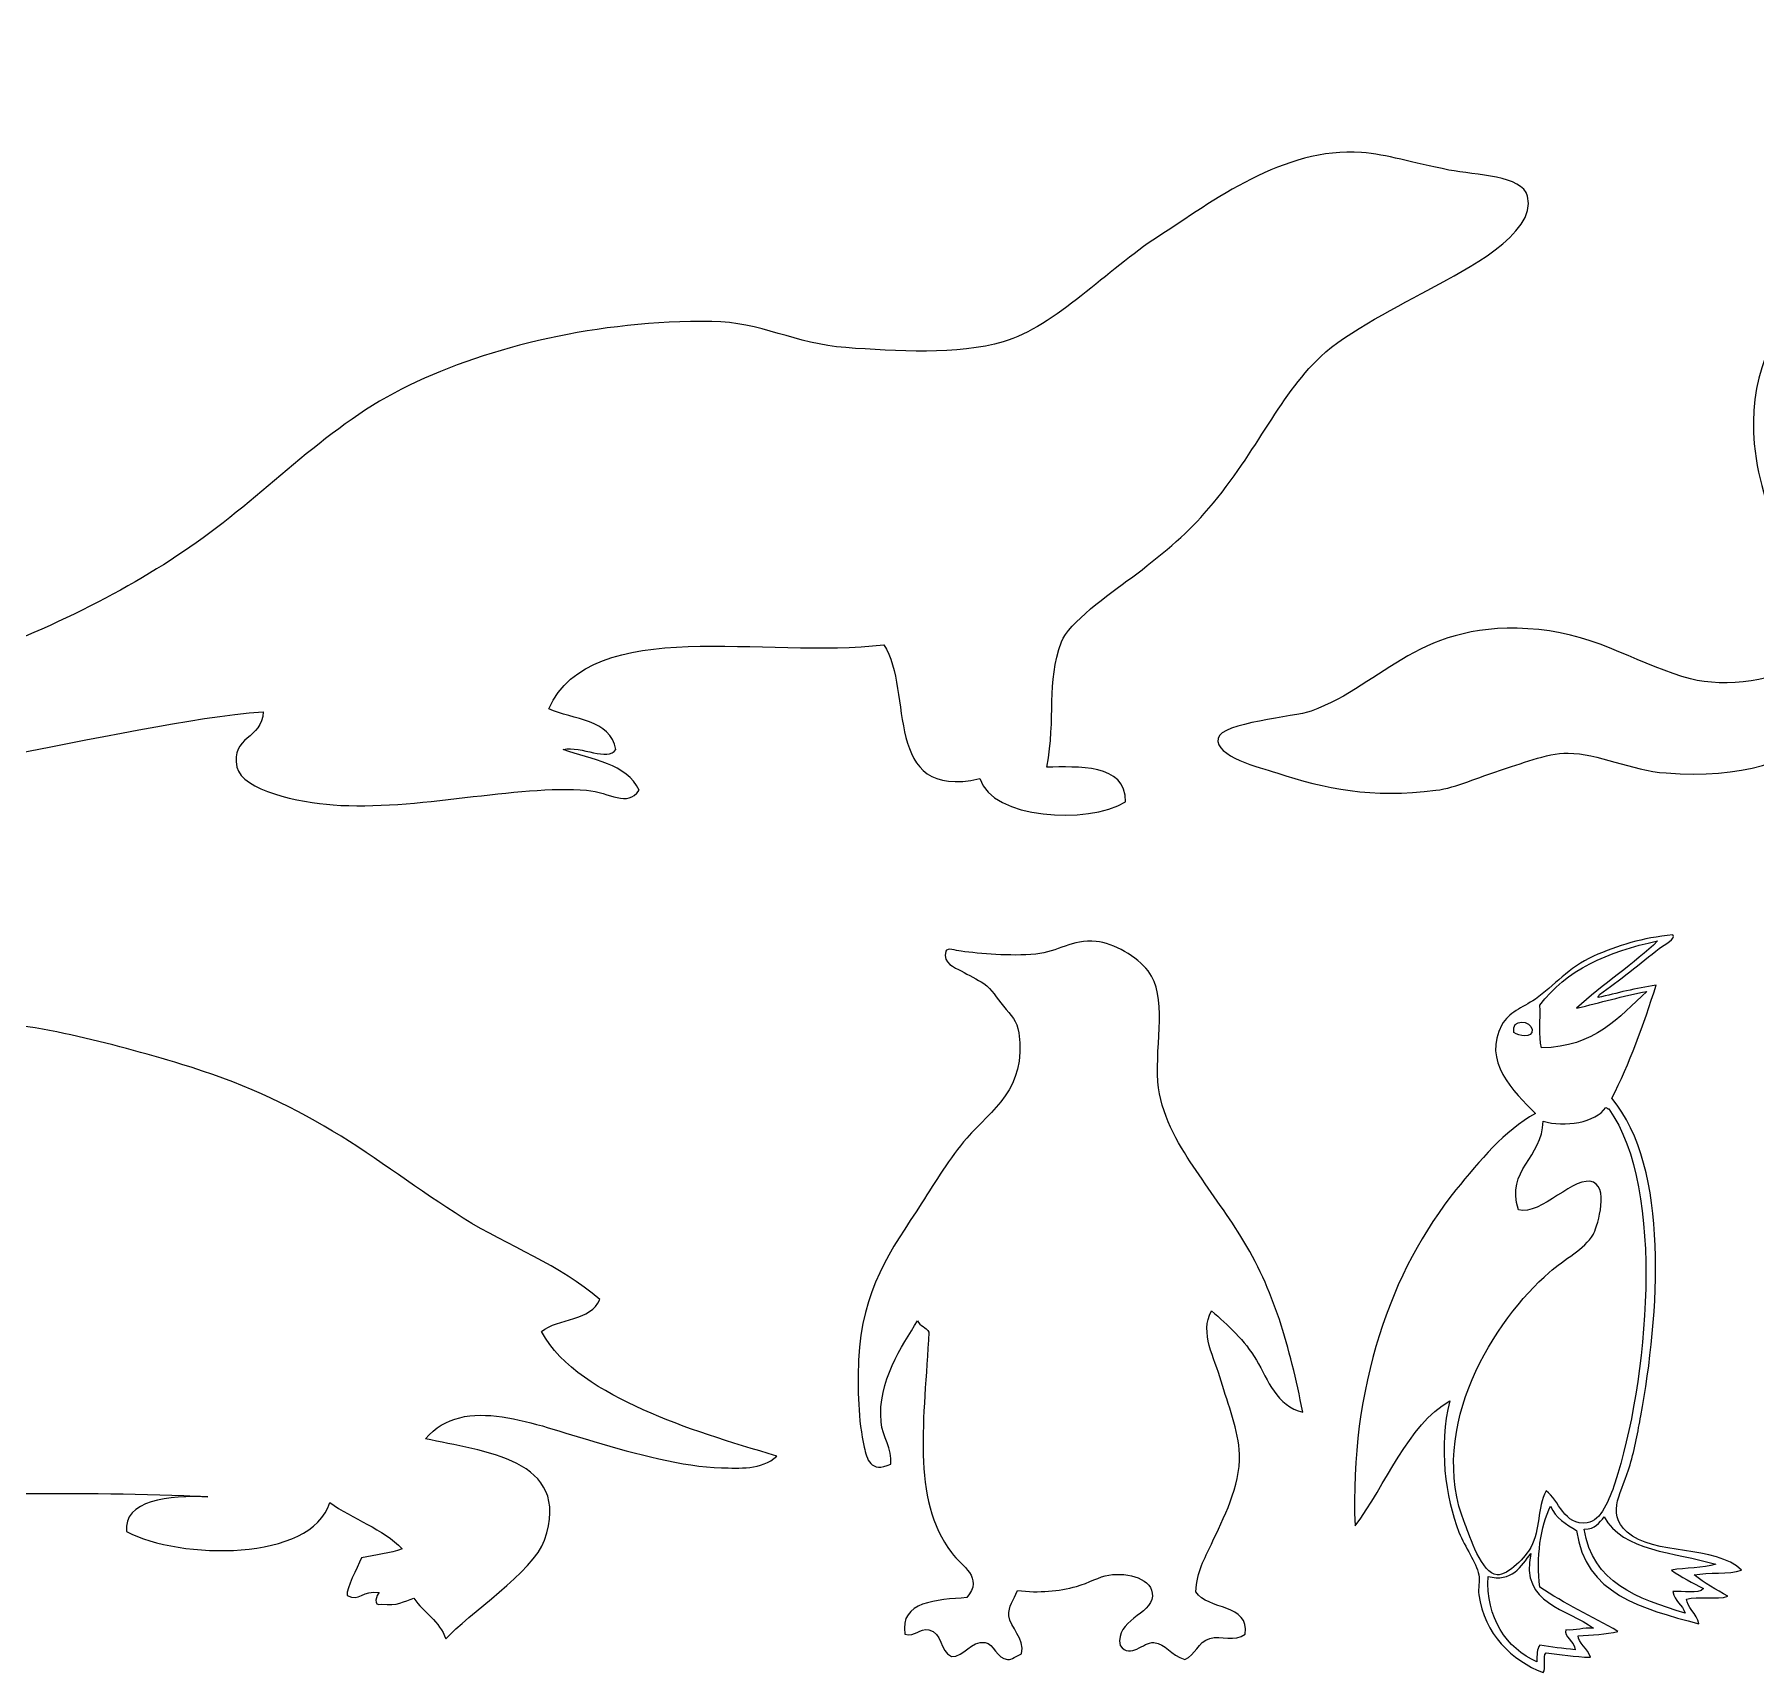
# Model space of a CAD drawing. Header units: centimetres. Extents: x -66 to 65, y -66 to 66.
# Drawn here: x -22.17 to -10.45, y -47.98 to -36.81 of the extents above; entities that cross this region are included whole.
import ezdxf

# ---------------------------------------------------------------- set-up
doc = ezdxf.new("R2010")
doc.units = ezdxf.units.CM
doc.header["$MEASUREMENT"] = 0
doc.layers.add('Layer 1', color=7, linetype='Continuous')

msp = doc.modelspace()

# ---------------------------------------------------------------- linework, layer by layer
at = {"layer": 'Layer 1'}
for points, knots in [([(-7.41882, -37.78238), (-7.38831, -38.25212), (-7.52846, -38.64815), (-7.7691, -38.89498), (-7.7691, -38.89498), (-7.62326, -38.96777), (-7.50296, -38.89382), (-7.36881, -38.97925), (-7.36881, -38.97925), (-7.21043, -39.07995), (-7.17244, -39.4619), (-7.33542, -39.50183), (-7.33542, -39.50183), (-7.54214, -39.55244), (-7.49748, -39.31937), (-7.61897, -39.24891), (-7.61897, -39.24891), (-7.78889, -39.23544), (-8.00624, -39.28092), (-8.21939, -39.33329), (-8.21939, -39.33329), (-8.56242, -39.41751), (-8.94012, -39.51194), (-8.68633, -39.92318), (-8.68633, -39.92318), (-8.42908, -39.93326), (-8.33168, -40.07643), (-8.3528, -40.37837), (-8.3528, -40.37837), (-8.37592, -40.70735), (-8.55809, -41.18482), (-8.60299, -41.4235), (-8.60299, -41.4235), (-8.3274, -41.38675), (-7.69386, -41.5138), (-7.85245, -41.76071), (-7.85245, -41.76071), (-7.92357, -41.87128), (-8.05584, -41.75439), (-8.16934, -41.72692), (-8.16934, -41.72692), (-8.52695, -41.90525), (-9.1561, -41.7646), (-9.65371, -41.82807), (-9.65371, -41.82807), (-9.78328, -41.77365), (-9.84762, -41.65323), (-9.93734, -41.55838), (-9.93734, -41.55838), (-10.19364, -41.76642), (-10.53734, -41.88244), (-11.05475, -41.84492), (-11.05475, -41.84492), (-11.29489, -41.82759), (-11.52124, -41.71096), (-11.72179, -41.71009), (-11.72179, -41.71009), (-11.87615, -41.70948), (-12.04868, -41.78603), (-12.18883, -41.82807), (-12.18883, -41.82807), (-12.33104, -41.87085), (-12.48019, -41.94478), (-12.62246, -41.96298), (-12.62246, -41.96298), (-13.06394, -42.01944), (-13.37705, -41.95187), (-13.70659, -41.84492), (-13.70659, -41.84492), (-13.82126, -41.80775), (-14.13143, -41.73128), (-14.1068, -41.60891), (-14.1068, -41.60891), (-14.08526, -41.50159), (-13.58351, -41.46384), (-13.47307, -41.42349), (-13.47307, -41.42349), (-12.96608, -41.23844), (-12.73962, -40.79026), (-11.92195, -40.86728), (-11.92195, -40.86728), (-11.52579, -40.90456), (-11.20763, -41.12072), (-10.88791, -41.20436), (-10.88791, -41.20436), (-10.65912, -41.26429), (-10.26916, -41.21703), (-10.13737, -41.08638), (-10.13737, -41.08638), (-10.10983, -40.44532), (-10.40269, -40.14192), (-10.45431, -39.60291), (-10.45431, -39.60291), (-10.49381, -39.19117), (-10.34692, -38.79265), (-10.07077, -38.57463), (-10.07077, -38.57463), (-9.90567, -38.4443), (-9.50065, -38.28417), (-9.23678, -38.25438), (-9.23678, -38.25438), (-9.11288, -38.24033), (-8.99625, -38.27827), (-8.86994, -38.2375), (-8.86994, -38.2375), (-8.64092, -38.16358), (-8.59922, -37.86438), (-8.56974, -37.58004), (-8.56974, -37.58004), (-8.56043, -37.49111), (-8.57749, -37.3752), (-8.55307, -37.29344), (-8.55307, -37.29344), (-8.4819, -37.05537), (-8.0492, -36.81214), (-7.65235, -36.9394), (-7.65235, -36.9394), (-7.52956, -36.97888), (-7.44412, -37.06685), (-7.36888, -37.09114), (-7.36888, -37.09114), (-7.1021, -37.17731), (-6.75608, -37.11606), (-6.75182, -37.37771), (-6.75182, -37.37771), (-6.74646, -37.69178), (-7.24153, -37.62358), (-7.41882, -37.78238)], [0, 0, 0, 0, 0.03030303, 0.03030303, 0.03030303, 0.03030303, 0.06060606, 0.06060606, 0.06060606, 0.06060606, 0.09090909, 0.09090909, 0.09090909, 0.09090909, 0.12121212, 0.12121212, 0.12121212, 0.12121212, 0.15151515, 0.15151515, 0.15151515, 0.15151515, 0.18181818, 0.18181818, 0.18181818, 0.18181818, 0.21212121, 0.21212121, 0.21212121, 0.21212121, 0.24242424, 0.24242424, 0.24242424, 0.24242424, 0.27272727, 0.27272727, 0.27272727, 0.27272727, 0.3030303, 0.3030303, 0.3030303, 0.3030303, 0.33333333, 0.33333333, 0.33333333, 0.33333333, 0.36363636, 0.36363636, 0.36363636, 0.36363636, 0.39393939, 0.39393939, 0.39393939, 0.39393939, 0.42424242, 0.42424242, 0.42424242, 0.42424242, 0.45454545, 0.45454545, 0.45454545, 0.45454545, 0.48484848, 0.48484848, 0.48484848, 0.48484848, 0.51515152, 0.51515152, 0.51515152, 0.51515152, 0.54545455, 0.54545455, 0.54545455, 0.54545455, 0.57575758, 0.57575758, 0.57575758, 0.57575758, 0.60606061, 0.60606061, 0.60606061, 0.60606061, 0.63636364, 0.63636364, 0.63636364, 0.63636364, 0.66666667, 0.66666667, 0.66666667, 0.66666667, 0.6969697, 0.6969697, 0.6969697, 0.6969697, 0.72727273, 0.72727273, 0.72727273, 0.72727273, 0.75757576, 0.75757576, 0.75757576, 0.75757576, 0.78787879, 0.78787879, 0.78787879, 0.78787879, 0.81818182, 0.81818182, 0.81818182, 0.81818182, 0.84848485, 0.84848485, 0.84848485, 0.84848485, 0.87878788, 0.87878788, 0.87878788, 0.87878788, 0.90909091, 0.90909091, 0.90909091, 0.90909091, 0.93939394, 0.93939394, 0.93939394, 0.93939394, 1, 1, 1, 1]), ([(-15.27253, -41.80423), (-15.06682, -41.80624), (-14.73376, -41.77436), (-14.73675, -42.04236), (-14.73675, -42.04236), (-14.99689, -42.19931), (-15.64517, -42.15687), (-15.72894, -41.88361), (-15.72894, -41.88361), (-16.40455, -42.03667), (-16.17796, -41.28753), (-16.38378, -40.9708), (-16.38378, -40.9708), (-17.18481, -41.07163), (-18.37432, -40.75913), (-18.66581, -41.40736), (-18.66581, -41.40736), (-18.49761, -41.4839), (-18.24523, -41.47626), (-18.2094, -41.68517), (-18.2094, -41.68517), (-18.262, -41.7706), (-18.44128, -41.65747), (-18.56659, -41.68517), (-18.56659, -41.68517), (-18.37141, -41.75457), (-18.13259, -41.78031), (-18.05065, -41.96298), (-18.05065, -41.96298), (-18.13254, -42.08059), (-18.24538, -41.97745), (-18.40784, -41.96298), (-18.40784, -41.96298), (-18.87396, -41.92149), (-19.57611, -42.10453), (-20.13425, -42.0622), (-20.13425, -42.0622), (-20.36396, -42.04479), (-20.75385, -41.96666), (-20.78909, -41.80423), (-20.78909, -41.80423), (-20.83462, -41.59431), (-20.61595, -41.61603), (-20.6105, -41.4272), (-20.6105, -41.4272), (-21.60316, -41.50311), (-23.20622, -42.02143), (-24.61894, -41.94314), (-24.61894, -41.94314), (-25.19057, -41.91147), (-26.15072, -41.80878), (-26.14691, -41.22876), (-26.14691, -41.22876), (-26.14561, -41.02995), (-26.01163, -40.84197), (-25.90878, -40.77235), (-25.90878, -40.77235), (-25.70704, -40.63572), (-25.1785, -40.56328), (-24.91659, -40.71282), (-24.91659, -40.71282), (-24.91921, -41.05744), (-25.6043, -40.80704), (-25.67065, -41.07001), (-25.67065, -41.07001), (-25.74992, -41.3842), (-25.12656, -41.45159), (-24.91659, -41.46689), (-24.91659, -41.46689), (-24.13755, -41.52364), (-23.45336, -41.34132), (-22.75362, -41.1097), (-22.75362, -41.1097), (-22.12095, -40.90026), (-21.52217, -40.59847), (-21.0669, -40.27626), (-21.0669, -40.27626), (-20.56599, -39.92177), (-20.16642, -39.46928), (-19.61831, -39.2047), (-19.61831, -39.2047), (-19.06364, -38.93697), (-18.33471, -38.76179), (-17.55456, -38.76814), (-17.55456, -38.76814), (-17.22767, -38.77079), (-16.98295, -38.92194), (-16.64175, -38.94673), (-16.64175, -38.94673), (-16.30086, -38.9715), (-15.87729, -38.9965), (-15.57019, -38.90704), (-15.57019, -38.90704), (-15.21446, -38.80338), (-14.8574, -38.41182), (-14.51847, -38.19266), (-14.51847, -38.19266), (-14.13755, -37.94631), (-13.66178, -37.57859), (-13.12941, -37.61719), (-13.12941, -37.61719), (-12.95526, -37.62981), (-12.78942, -37.68514), (-12.5341, -37.73625), (-12.5341, -37.73625), (-12.34852, -37.77337), (-12.03523, -37.77165), (-11.99832, -37.91484), (-11.99832, -37.91484), (-11.93138, -38.17466), (-12.44377, -38.42477), (-12.63332, -38.53), (-12.63332, -38.53), (-12.86488, -38.65851), (-13.23157, -38.83813), (-13.40723, -39.00625), (-13.40723, -39.00625), (-13.70489, -39.29105), (-13.85353, -39.6843), (-14.20098, -40.07781), (-14.20098, -40.07781), (-14.32563, -40.21899), (-14.5012, -40.36912), (-14.69707, -40.51437), (-14.69707, -40.51437), (-14.84921, -40.62719), (-15.12718, -40.82401), (-15.17332, -40.95093), (-15.17332, -40.95093), (-15.27679, -41.23543), (-15.20855, -41.46379), (-15.27253, -41.80423)], [0, 0, 0, 0, 0.02941176, 0.02941176, 0.02941176, 0.02941176, 0.05882353, 0.05882353, 0.05882353, 0.05882353, 0.08823529, 0.08823529, 0.08823529, 0.08823529, 0.11764706, 0.11764706, 0.11764706, 0.11764706, 0.14705882, 0.14705882, 0.14705882, 0.14705882, 0.17647059, 0.17647059, 0.17647059, 0.17647059, 0.20588235, 0.20588235, 0.20588235, 0.20588235, 0.23529412, 0.23529412, 0.23529412, 0.23529412, 0.26470588, 0.26470588, 0.26470588, 0.26470588, 0.29411765, 0.29411765, 0.29411765, 0.29411765, 0.32352941, 0.32352941, 0.32352941, 0.32352941, 0.35294118, 0.35294118, 0.35294118, 0.35294118, 0.38235294, 0.38235294, 0.38235294, 0.38235294, 0.41176471, 0.41176471, 0.41176471, 0.41176471, 0.44117647, 0.44117647, 0.44117647, 0.44117647, 0.47058824, 0.47058824, 0.47058824, 0.47058824, 0.5, 0.5, 0.5, 0.5, 0.52941176, 0.52941176, 0.52941176, 0.52941176, 0.55882353, 0.55882353, 0.55882353, 0.55882353, 0.58823529, 0.58823529, 0.58823529, 0.58823529, 0.61764706, 0.61764706, 0.61764706, 0.61764706, 0.64705882, 0.64705882, 0.64705882, 0.64705882, 0.67647059, 0.67647059, 0.67647059, 0.67647059, 0.70588235, 0.70588235, 0.70588235, 0.70588235, 0.73529412, 0.73529412, 0.73529412, 0.73529412, 0.76470588, 0.76470588, 0.76470588, 0.76470588, 0.79411765, 0.79411765, 0.79411765, 0.79411765, 0.82352941, 0.82352941, 0.82352941, 0.82352941, 0.85294118, 0.85294118, 0.85294118, 0.85294118, 0.88235294, 0.88235294, 0.88235294, 0.88235294, 0.91176471, 0.91176471, 0.91176471, 0.91176471, 0.94117647, 0.94117647, 0.94117647, 0.94117647, 1, 1, 1, 1]), ([(-13.52964, -46.20023), (-13.70847, -46.16017), (-13.76546, -45.98052), (-13.84561, -45.84593), (-13.84561, -45.84593), (-13.92705, -45.70919), (-14.03677, -45.60759), (-14.15197, -45.51081), (-14.15197, -45.51081), (-14.23375, -45.66136), (-14.13043, -45.83011), (-14.08498, -45.98955), (-14.08498, -45.98955), (-14.0404, -46.14573), (-13.96565, -46.32647), (-13.96049, -46.48744), (-13.96049, -46.48744), (-13.95345, -46.70776), (-14.07222, -46.92496), (-14.15197, -47.10019), (-14.15197, -47.10019), (-14.19777, -47.20084), (-14.25132, -47.28114), (-14.2573, -47.42576), (-14.2573, -47.42576), (-14.17901, -47.5499), (-13.88741, -47.5072), (-13.92218, -47.71297), (-13.92218, -47.71297), (-13.99269, -47.76967), (-14.08495, -47.71829), (-14.16155, -47.7417), (-14.16155, -47.7417), (-14.24751, -47.76797), (-14.25728, -47.85581), (-14.3339, -47.88532), (-14.3339, -47.88532), (-14.43121, -47.85857), (-14.45942, -47.77777), (-14.54453, -47.77044), (-14.54453, -47.77044), (-14.61827, -47.76409), (-14.69931, -47.88829), (-14.77429, -47.7896), (-14.77429, -47.7896), (-14.80705, -47.61471), (-14.56141, -47.58164), (-14.5541, -47.45451), (-14.5541, -47.45451), (-14.54727, -47.3355), (-14.71891, -47.29012), (-14.85094, -47.31087), (-14.85094, -47.31087), (-14.91246, -47.32047), (-14.98683, -47.36397), (-15.07113, -47.38744), (-15.07113, -47.38744), (-15.19331, -47.42144), (-15.32346, -47.43342), (-15.47324, -47.41617), (-15.47324, -47.41617), (-15.49954, -47.48213), (-15.53661, -47.52465), (-15.53071, -47.58852), (-15.53071, -47.58852), (-15.52322, -47.66972), (-15.42218, -47.74097), (-15.44451, -47.84704), (-15.44451, -47.84704), (-15.4892, -47.86419), (-15.50632, -47.88726), (-15.54032, -47.88535), (-15.54032, -47.88535), (-15.61382, -47.88125), (-15.63295, -47.77893), (-15.69346, -47.77047), (-15.69346, -47.77047), (-15.7904, -47.75684), (-15.83504, -47.86887), (-15.92328, -47.86617), (-15.92328, -47.86617), (-16.00221, -47.82675), (-15.98556, -47.70242), (-16.07645, -47.68427), (-16.07645, -47.68427), (-16.14342, -47.67091), (-16.16643, -47.73343), (-16.2392, -47.713), (-16.2392, -47.713), (-16.27891, -47.48652), (-16.02002, -47.48019), (-15.81796, -47.46405), (-15.81796, -47.46405), (-15.70043, -47.32419), (-15.85156, -47.25259), (-15.92326, -47.15769), (-15.92326, -47.15769), (-16.19911, -46.79264), (-16.10672, -46.24385), (-16.07643, -45.65449), (-16.07643, -45.65449), (-16.09392, -45.62094), (-16.1385, -45.61443), (-16.15305, -45.57792), (-16.15305, -45.57792), (-16.2588, -45.74953), (-16.42642, -45.99014), (-16.402, -46.26727), (-16.402, -46.26727), (-16.39277, -46.37183), (-16.32408, -46.44864), (-16.33501, -46.5545), (-16.33501, -46.5545), (-16.47627, -46.62009), (-16.49966, -46.5159), (-16.51688, -46.43959), (-16.51688, -46.43959), (-16.5576, -46.25912), (-16.56368, -46.03848), (-16.55519, -45.84594), (-16.55519, -45.84594), (-16.53397, -45.36397), (-16.33683, -45.1009), (-16.12434, -44.77364), (-16.12434, -44.77364), (-16.03152, -44.63082), (-15.93683, -44.46826), (-15.81795, -44.33319), (-15.81795, -44.33319), (-15.64806, -44.14026), (-15.40972, -43.99968), (-15.4637, -43.61511), (-15.4637, -43.61511), (-15.47518, -43.53319), (-15.51596, -43.49679), (-15.56898, -43.43321), (-15.56898, -43.43321), (-15.61653, -43.37625), (-15.64473, -43.3215), (-15.70304, -43.28002), (-15.70304, -43.28002), (-15.74479, -43.25028), (-15.80628, -43.22292), (-15.85621, -43.19387), (-15.85621, -43.19387), (-15.90074, -43.16797), (-15.98482, -43.1446), (-15.96151, -43.05981), (-15.96151, -43.05981), (-15.95071, -43.03216), (-15.89454, -43.05481), (-15.85621, -43.05981), (-15.85621, -43.05981), (-15.72598, -43.07682), (-15.52495, -43.09542), (-15.34874, -43.07897), (-15.34874, -43.07897), (-15.19573, -43.06474), (-15.1027, -42.97594), (-14.93707, -42.9928), (-14.93707, -42.9928), (-14.81936, -43.00476), (-14.65576, -43.09742), (-14.58277, -43.19391), (-14.58277, -43.19391), (-14.4491, -43.37055), (-14.53562, -43.67257), (-14.51575, -43.95025), (-14.51575, -43.95025), (-14.50022, -44.16713), (-14.38116, -44.36676), (-14.27638, -44.52471), (-14.27638, -44.52471), (-14.17116, -44.68346), (-14.05193, -44.84115), (-13.95086, -45.0035), (-13.95086, -45.0035), (-13.72625, -45.36428), (-13.6179, -45.75467), (-13.52964, -46.20023)], [0, 0, 0, 0, 0.02173913, 0.02173913, 0.02173913, 0.02173913, 0.04347826, 0.04347826, 0.04347826, 0.04347826, 0.06521739, 0.06521739, 0.06521739, 0.06521739, 0.08695652, 0.08695652, 0.08695652, 0.08695652, 0.10869565, 0.10869565, 0.10869565, 0.10869565, 0.13043478, 0.13043478, 0.13043478, 0.13043478, 0.15217391, 0.15217391, 0.15217391, 0.15217391, 0.17391304, 0.17391304, 0.17391304, 0.17391304, 0.19565217, 0.19565217, 0.19565217, 0.19565217, 0.2173913, 0.2173913, 0.2173913, 0.2173913, 0.23913043, 0.23913043, 0.23913043, 0.23913043, 0.26086957, 0.26086957, 0.26086957, 0.26086957, 0.2826087, 0.2826087, 0.2826087, 0.2826087, 0.30434783, 0.30434783, 0.30434783, 0.30434783, 0.32608696, 0.32608696, 0.32608696, 0.32608696, 0.34782609, 0.34782609, 0.34782609, 0.34782609, 0.36956522, 0.36956522, 0.36956522, 0.36956522, 0.39130435, 0.39130435, 0.39130435, 0.39130435, 0.41304348, 0.41304348, 0.41304348, 0.41304348, 0.43478261, 0.43478261, 0.43478261, 0.43478261, 0.45652174, 0.45652174, 0.45652174, 0.45652174, 0.47826087, 0.47826087, 0.47826087, 0.47826087, 0.5, 0.5, 0.5, 0.5, 0.52173913, 0.52173913, 0.52173913, 0.52173913, 0.54347826, 0.54347826, 0.54347826, 0.54347826, 0.56521739, 0.56521739, 0.56521739, 0.56521739, 0.58695652, 0.58695652, 0.58695652, 0.58695652, 0.60869565, 0.60869565, 0.60869565, 0.60869565, 0.63043478, 0.63043478, 0.63043478, 0.63043478, 0.65217391, 0.65217391, 0.65217391, 0.65217391, 0.67391304, 0.67391304, 0.67391304, 0.67391304, 0.69565217, 0.69565217, 0.69565217, 0.69565217, 0.7173913, 0.7173913, 0.7173913, 0.7173913, 0.73913043, 0.73913043, 0.73913043, 0.73913043, 0.76086957, 0.76086957, 0.76086957, 0.76086957, 0.7826087, 0.7826087, 0.7826087, 0.7826087, 0.80434783, 0.80434783, 0.80434783, 0.80434783, 0.82608696, 0.82608696, 0.82608696, 0.82608696, 0.84782609, 0.84782609, 0.84782609, 0.84782609, 0.86956522, 0.86956522, 0.86956522, 0.86956522, 0.89130435, 0.89130435, 0.89130435, 0.89130435, 0.91304348, 0.91304348, 0.91304348, 0.91304348, 0.93478261, 0.93478261, 0.93478261, 0.93478261, 0.95652174, 0.95652174, 0.95652174, 0.95652174, 1, 1, 1, 1]), ([(-11.51859, -43.37477), (-11.38765, -43.34609), (-11.26364, -43.31048), (-11.12306, -43.29153), (-11.12306, -43.29153), (-11.20823, -43.56365), (-11.30454, -43.82472), (-11.42487, -44.06168), (-11.42487, -44.06168), (-11.02596, -44.5396), (-11.10176, -45.53676), (-11.22715, -46.22655), (-11.22715, -46.22655), (-11.24572, -46.32886), (-11.2685, -46.44864), (-11.29999, -46.55961), (-11.29999, -46.55961), (-11.35066, -46.73826), (-11.46882, -46.88298), (-11.32081, -47.0176), (-11.32081, -47.0176), (-11.14277, -47.17945), (-10.71624, -47.10502), (-10.54021, -47.27776), (-10.54021, -47.27776), (-10.62956, -47.30639), (-10.76373, -47.2902), (-10.86284, -47.30901), (-10.86284, -47.30901), (-10.79616, -47.3673), (-10.71221, -47.4082), (-10.63384, -47.45472), (-10.63384, -47.45472), (-10.70673, -47.48247), (-10.84064, -47.44919), (-10.91488, -47.47554), (-10.91488, -47.47554), (-10.91618, -47.51869), (-10.84537, -47.57936), (-10.83162, -47.64207), (-10.83162, -47.64207), (-11.21828, -47.53965), (-11.60846, -47.44059), (-11.66426, -47.0072), (-11.66426, -47.0072), (-11.73623, -46.96463), (-11.80864, -46.92259), (-11.84121, -46.84067), (-11.84121, -46.84067), (-11.90995, -46.9741), (-11.94183, -47.1968), (-11.91408, -47.39233), (-11.91408, -47.39233), (-11.74977, -47.50555), (-11.55962, -47.59288), (-11.38327, -47.69414), (-11.38327, -47.69414), (-11.46357, -47.71441), (-11.56086, -47.71785), (-11.65389, -47.72539), (-11.65389, -47.72539), (-11.65937, -47.76579), (-11.58356, -47.81442), (-11.57065, -47.8711), (-11.57065, -47.8711), (-11.67826, -47.86774), (-11.77374, -47.85216), (-11.87249, -47.83985), (-11.87249, -47.83985), (-11.90096, -47.86337), (-11.86561, -47.95076), (-11.89331, -47.97513), (-11.89331, -47.97513), (-12.10318, -47.89303), (-12.29508, -47.71227), (-12.33043, -47.4443), (-12.33043, -47.4443), (-12.33641, -47.39906), (-12.32178, -47.35384), (-12.33043, -47.30902), (-12.33043, -47.30902), (-12.34792, -47.21896), (-12.42494, -47.12511), (-12.46571, -47.01761), (-12.46571, -47.01761), (-12.55572, -46.78033), (-12.60893, -46.43696), (-12.52818, -46.12252), (-12.52818, -46.12252), (-12.81697, -46.29167), (-12.96199, -46.69481), (-13.17347, -46.97596), (-13.17347, -46.97596), (-13.21271, -46.03238), (-12.92664, -45.22958), (-12.48653, -44.68618), (-12.48653, -44.68618), (-12.32281, -44.48404), (-12.15728, -44.28478), (-11.9453, -44.16582), (-11.9453, -44.16582), (-12.09656, -44.01318), (-12.30722, -43.80726), (-12.1743, -43.56212), (-12.1743, -43.56212), (-12.1258, -43.47272), (-12.03815, -43.4497), (-11.9453, -43.38517), (-11.9453, -43.38517), (-11.81568, -43.29508), (-11.72109, -43.17051), (-11.54983, -43.09376), (-11.54983, -43.09376), (-11.38523, -43.01999), (-11.21704, -42.96845), (-11.0086, -42.94803), (-11.0086, -42.94803), (-10.98627, -42.97621), (-11.06316, -43.0114), (-11.10229, -43.04169), (-11.10229, -43.04169), (-11.22389, -43.13591), (-11.37796, -43.26426), (-11.50819, -43.35392), (-11.50819, -43.35392), (-11.51015, -43.36244), (-11.51859, -43.36437), (-11.51859, -43.37477)], [0, 0, 0, 0, 0.03030303, 0.03030303, 0.03030303, 0.03030303, 0.06060606, 0.06060606, 0.06060606, 0.06060606, 0.09090909, 0.09090909, 0.09090909, 0.09090909, 0.12121212, 0.12121212, 0.12121212, 0.12121212, 0.15151515, 0.15151515, 0.15151515, 0.15151515, 0.18181818, 0.18181818, 0.18181818, 0.18181818, 0.21212121, 0.21212121, 0.21212121, 0.21212121, 0.24242424, 0.24242424, 0.24242424, 0.24242424, 0.27272727, 0.27272727, 0.27272727, 0.27272727, 0.3030303, 0.3030303, 0.3030303, 0.3030303, 0.33333333, 0.33333333, 0.33333333, 0.33333333, 0.36363636, 0.36363636, 0.36363636, 0.36363636, 0.39393939, 0.39393939, 0.39393939, 0.39393939, 0.42424242, 0.42424242, 0.42424242, 0.42424242, 0.45454545, 0.45454545, 0.45454545, 0.45454545, 0.48484848, 0.48484848, 0.48484848, 0.48484848, 0.51515152, 0.51515152, 0.51515152, 0.51515152, 0.54545455, 0.54545455, 0.54545455, 0.54545455, 0.57575758, 0.57575758, 0.57575758, 0.57575758, 0.60606061, 0.60606061, 0.60606061, 0.60606061, 0.63636364, 0.63636364, 0.63636364, 0.63636364, 0.66666667, 0.66666667, 0.66666667, 0.66666667, 0.6969697, 0.6969697, 0.6969697, 0.6969697, 0.72727273, 0.72727273, 0.72727273, 0.72727273, 0.75757576, 0.75757576, 0.75757576, 0.75757576, 0.78787879, 0.78787879, 0.78787879, 0.78787879, 0.81818182, 0.81818182, 0.81818182, 0.81818182, 0.84848485, 0.84848485, 0.84848485, 0.84848485, 0.87878788, 0.87878788, 0.87878788, 0.87878788, 0.90909091, 0.90909091, 0.90909091, 0.90909091, 0.93939394, 0.93939394, 0.93939394, 0.93939394, 1, 1, 1, 1]), ([(-11.11262, -42.98967), (-11.45391, -43.06124), (-11.73828, -43.18975), (-11.91407, -43.42684), (-11.91407, -43.42684), (-11.91055, -43.52392), (-11.92315, -43.63713), (-11.90365, -43.71825), (-11.90365, -43.71825), (-11.54088, -43.71328), (-11.37734, -43.5091), (-11.18549, -43.33312), (-11.18549, -43.33312), (-11.35123, -43.36516), (-11.50476, -43.40937), (-11.66425, -43.44766), (-11.66425, -43.44766), (-11.49314, -43.28923), (-11.26071, -43.13657), (-11.11262, -42.98967)], [0, 0, 0, 0, 0.16666667, 0.16666667, 0.16666667, 0.16666667, 0.33333333, 0.33333333, 0.33333333, 0.33333333, 0.5, 0.5, 0.5, 0.5, 0.66666667, 0.66666667, 0.66666667, 0.66666667, 1, 1, 1, 1]), ([(-18.31847, -45.43228), (-18.37533, -45.57971), (-18.60057, -45.5588), (-18.71392, -45.64979), (-18.71392, -45.64979), (-18.58422, -45.89842), (-18.29892, -46.05738), (-18.02185, -46.18372), (-18.02185, -46.18372), (-17.74189, -46.31133), (-17.42148, -46.40695), (-17.11219, -46.50011), (-17.11219, -46.50011), (-17.21599, -46.59626), (-17.37257, -46.582), (-17.48798, -46.57919), (-17.48798, -46.57919), (-17.75637, -46.57271), (-18.0717, -46.48373), (-18.35798, -46.40118), (-18.35798, -46.40118), (-18.75613, -46.28654), (-19.24476, -46.07262), (-19.5049, -46.38147), (-19.5049, -46.38147), (-19.12215, -46.46974), (-18.49999, -46.51252), (-18.69419, -47.07354), (-18.69419, -47.07354), (-18.76748, -47.28539), (-19.21912, -47.57884), (-19.36647, -47.74585), (-19.36647, -47.74585), (-19.40854, -47.62314), (-19.51702, -47.56681), (-19.58398, -47.46896), (-19.58398, -47.46896), (-19.65132, -47.48735), (-19.69997, -47.52442), (-19.80149, -47.50854), (-19.80149, -47.50854), (-19.87052, -47.52621), (-19.83528, -47.44403), (-19.82128, -47.42948), (-19.82128, -47.42948), (-19.93217, -47.40866), (-19.95537, -47.49743), (-20.03879, -47.44922), (-20.03879, -47.44922), (-20.04546, -47.39543), (-19.97153, -47.27139), (-19.93992, -47.19218), (-19.93992, -47.19218), (-19.84599, -47.17398), (-19.74537, -47.1626), (-19.66309, -47.13286), (-19.66309, -47.13286), (-19.79364, -46.99319), (-20.00072, -46.93003), (-20.15741, -46.81644), (-20.15741, -46.81644), (-20.2806, -47.22128), (-21.17836, -47.20551), (-21.5416, -47.01422), (-21.5416, -47.01422), (-21.56721, -46.80218), (-21.25016, -46.76654), (-20.98788, -46.77692), (-20.98788, -46.77692), (-21.85137, -46.7308), (-22.80049, -46.77033), (-23.69695, -46.75716), (-23.69695, -46.75716), (-23.77336, -46.9575), (-23.85081, -47.15689), (-24.05284, -47.23169), (-24.05284, -47.23169), (-24.21283, -47.16486), (-24.26964, -47.22537), (-24.42857, -47.17242), (-24.42857, -47.17242), (-24.51379, -47.14646), (-24.45304, -47.26656), (-24.52742, -47.25148), (-24.52742, -47.25148), (-24.5294, -47.20076), (-24.60108, -47.2197), (-24.62624, -47.19221), (-24.62624, -47.19221), (-24.69749, -47.2111), (-24.66135, -47.10683), (-24.64603, -47.09331), (-24.64603, -47.09331), (-24.68082, -47.08191), (-24.76224, -47.11718), (-24.76467, -47.07357), (-24.76467, -47.07357), (-24.77531, -46.85201), (-24.53686, -46.87955), (-24.42854, -46.77695), (-24.42854, -46.77695), (-24.78639, -46.70644), (-25.03885, -46.53041), (-25.45671, -46.51988), (-25.45671, -46.51988), (-25.37879, -46.80703), (-25.14704, -47.20036), (-25.3381, -47.48878), (-25.3381, -47.48878), (-25.46341, -47.67801), (-25.83919, -47.72389), (-26.12902, -47.64697), (-26.12902, -47.64697), (-26.20014, -47.64335), (-26.19207, -47.56886), (-26.22787, -47.52833), (-26.22787, -47.52833), (-26.27618, -47.47375), (-26.32709, -47.50272), (-26.32677, -47.40974), (-26.32677, -47.40974), (-26.32627, -47.25083), (-26.12264, -47.25303), (-25.99062, -47.17244), (-25.99062, -47.17244), (-25.99226, -46.7935), (-26.17514, -46.52715), (-26.20813, -46.22327), (-26.20813, -46.22327), (-26.21578, -46.15292), (-26.18567, -46.06092), (-26.20813, -45.98602), (-26.20813, -45.98602), (-26.28944, -45.71419), (-26.87255, -45.52475), (-27.13748, -45.4323), (-27.13748, -45.4323), (-27.51867, -45.29937), (-27.8422, -45.11221), (-28.1657, -44.99732), (-28.1657, -44.99732), (-28.24333, -44.91244), (-28.31702, -44.82619), (-28.4228, -44.72049), (-28.4228, -44.72049), (-28.55618, -44.58709), (-28.73043, -44.53602), (-28.67984, -44.22612), (-28.67984, -44.22612), (-28.48815, -44.22919), (-28.35395, -44.09396), (-28.1657, -44.06793), (-28.1657, -44.06793), (-28.03034, -44.04922), (-27.91456, -44.10103), (-27.77025, -44.10751), (-27.77025, -44.10751), (-27.61184, -44.1146), (-27.46362, -44.07711), (-27.31546, -44.08772), (-27.31546, -44.08772), (-26.78201, -44.12585), (-26.51695, -44.419), (-26.22786, -44.7205), (-26.22786, -44.7205), (-25.99085, -44.49891), (-25.56381, -44.4135), (-25.23922, -44.22613), (-25.23922, -44.22613), (-25.01509, -44.0968), (-24.77948, -43.95485), (-24.52736, -43.87021), (-24.52736, -43.87021), (-24.26627, -43.78255), (-23.95014, -43.73443), (-23.63749, -43.67249), (-23.63749, -43.67249), (-23.32205, -43.60992), (-22.98728, -43.49731), (-22.72793, -43.51427), (-22.72793, -43.51427), (-22.15572, -43.55166), (-21.66655, -43.68006), (-21.16583, -43.83063), (-21.16583, -43.83063), (-20.77771, -43.94744), (-20.44799, -44.09791), (-20.13753, -44.28542), (-20.13753, -44.28542), (-19.82818, -44.47237), (-19.54809, -44.69092), (-19.24774, -44.87864), (-19.24774, -44.87864), (-18.93714, -45.07284), (-18.58882, -45.19471), (-18.31847, -45.43228)], [0, 0, 0, 0, 0.02, 0.02, 0.02, 0.02, 0.04, 0.04, 0.04, 0.04, 0.06, 0.06, 0.06, 0.06, 0.08, 0.08, 0.08, 0.08, 0.1, 0.1, 0.1, 0.1, 0.12, 0.12, 0.12, 0.12, 0.14, 0.14, 0.14, 0.14, 0.16, 0.16, 0.16, 0.16, 0.18, 0.18, 0.18, 0.18, 0.2, 0.2, 0.2, 0.2, 0.22, 0.22, 0.22, 0.22, 0.24, 0.24, 0.24, 0.24, 0.26, 0.26, 0.26, 0.26, 0.28, 0.28, 0.28, 0.28, 0.3, 0.3, 0.3, 0.3, 0.32, 0.32, 0.32, 0.32, 0.34, 0.34, 0.34, 0.34, 0.36, 0.36, 0.36, 0.36, 0.38, 0.38, 0.38, 0.38, 0.4, 0.4, 0.4, 0.4, 0.42, 0.42, 0.42, 0.42, 0.44, 0.44, 0.44, 0.44, 0.46, 0.46, 0.46, 0.46, 0.48, 0.48, 0.48, 0.48, 0.5, 0.5, 0.5, 0.5, 0.52, 0.52, 0.52, 0.52, 0.54, 0.54, 0.54, 0.54, 0.56, 0.56, 0.56, 0.56, 0.58, 0.58, 0.58, 0.58, 0.6, 0.6, 0.6, 0.6, 0.62, 0.62, 0.62, 0.62, 0.64, 0.64, 0.64, 0.64, 0.66, 0.66, 0.66, 0.66, 0.68, 0.68, 0.68, 0.68, 0.7, 0.7, 0.7, 0.7, 0.72, 0.72, 0.72, 0.72, 0.74, 0.74, 0.74, 0.74, 0.76, 0.76, 0.76, 0.76, 0.78, 0.78, 0.78, 0.78, 0.8, 0.8, 0.8, 0.8, 0.82, 0.82, 0.82, 0.82, 0.84, 0.84, 0.84, 0.84, 0.86, 0.86, 0.86, 0.86, 0.88, 0.88, 0.88, 0.88, 0.9, 0.9, 0.9, 0.9, 0.92, 0.92, 0.92, 0.92, 0.94, 0.94, 0.94, 0.94, 0.96, 0.96, 0.96, 0.96, 1, 1, 1, 1]), ([(-12.09099, -43.61419), (-12.06048, -43.63395), (-11.96539, -43.6574), (-11.96608, -43.59337), (-11.96608, -43.59337), (-11.97664, -43.53244), (-12.11224, -43.51251), (-12.09099, -43.61419)], [0, 0, 0, 0, 0.33333333, 0.33333333, 0.33333333, 0.33333333, 1, 1, 1, 1]), ([(-11.59143, -46.95516), (-11.4983, -46.94188), (-11.4394, -46.79165), (-11.4041, -46.68454), (-11.4041, -46.68454), (-11.18159, -46.0098), (-11.05244, -44.67384), (-11.44567, -44.13454), (-11.44567, -44.13454), (-11.45615, -44.13459), (-11.45811, -44.12613), (-11.46649, -44.12417), (-11.46649, -44.12417), (-11.53219, -44.22786), (-11.74668, -44.2603), (-11.89329, -44.21781), (-11.89329, -44.21781), (-11.89303, -44.46509), (-12.15171, -44.55036), (-12.05979, -44.82151), (-12.05979, -44.82151), (-11.90935, -44.86485), (-11.67128, -44.57711), (-11.54981, -44.63416), (-11.54981, -44.63416), (-11.43779, -44.68671), (-11.53523, -44.96404), (-11.54981, -44.98799), (-11.54981, -44.98799), (-11.6141, -45.09366), (-11.74325, -45.15314), (-11.85165, -45.24823), (-11.85165, -45.24823), (-12.21836, -45.5698), (-12.69096, -46.2995), (-12.42408, -46.96553), (-12.42408, -46.96553), (-12.39302, -47.04316), (-12.31171, -47.30171), (-12.20553, -47.30899), (-12.20553, -47.30899), (-12.12965, -47.31423), (-12.00865, -47.18051), (-11.97653, -47.12164), (-11.97653, -47.12164), (-11.90832, -46.99662), (-11.93629, -46.85592), (-11.87247, -46.73654), (-11.87247, -46.73654), (-11.78336, -46.79708), (-11.7522, -46.97816), (-11.59143, -46.95516)], [0, 0, 0, 0, 0.07142857, 0.07142857, 0.07142857, 0.07142857, 0.14285714, 0.14285714, 0.14285714, 0.14285714, 0.21428571, 0.21428571, 0.21428571, 0.21428571, 0.28571429, 0.28571429, 0.28571429, 0.28571429, 0.35714286, 0.35714286, 0.35714286, 0.35714286, 0.42857143, 0.42857143, 0.42857143, 0.42857143, 0.5, 0.5, 0.5, 0.5, 0.57142857, 0.57142857, 0.57142857, 0.57142857, 0.64285714, 0.64285714, 0.64285714, 0.64285714, 0.71428571, 0.71428571, 0.71428571, 0.71428571, 0.78571429, 0.78571429, 0.78571429, 0.78571429, 0.85714286, 0.85714286, 0.85714286, 0.85714286, 1, 1, 1, 1]), ([(-11.47692, -46.91352), (-11.51007, -46.95323), (-11.53632, -46.99988), (-11.6122, -46.99681), (-11.6122, -46.99681), (-11.55722, -47.36159), (-11.24932, -47.47354), (-10.92529, -47.56929), (-10.92529, -47.56929), (-10.94228, -47.50986), (-10.99874, -47.49005), (-11.00853, -47.42358), (-11.00853, -47.42358), (-10.94066, -47.41511), (-10.83597, -47.44348), (-10.80036, -47.40276), (-10.80036, -47.40276), (-10.87479, -47.36273), (-10.95197, -47.32537), (-11.01896, -47.2778), (-11.01896, -47.2778), (-10.92487, -47.2574), (-10.80049, -47.26732), (-10.71715, -47.23623), (-10.71715, -47.23623), (-10.99522, -47.1535), (-11.3514, -47.14881), (-11.47692, -46.91352)], [0, 0, 0, 0, 0.125, 0.125, 0.125, 0.125, 0.25, 0.25, 0.25, 0.25, 0.375, 0.375, 0.375, 0.375, 0.5, 0.5, 0.5, 0.5, 0.625, 0.625, 0.625, 0.625, 0.75, 0.75, 0.75, 0.75, 1, 1, 1, 1]), ([(-12.26792, -47.31944), (-12.28432, -47.60011), (-12.14134, -47.80992), (-11.93489, -47.90226), (-11.93489, -47.90226), (-11.93642, -47.85567), (-11.93375, -47.81323), (-11.91407, -47.7878), (-11.91407, -47.7878), (-11.83872, -47.80264), (-11.75617, -47.81032), (-11.6747, -47.81902), (-11.6747, -47.81902), (-11.67867, -47.76142), (-11.75355, -47.72806), (-11.73712, -47.68374), (-11.73712, -47.68374), (-11.66402, -47.69091), (-11.62293, -47.66609), (-11.54979, -47.67332), (-11.54979, -47.67332), (-11.72219, -47.53846), (-12.05192, -47.51195), (-11.97651, -47.16334), (-11.97651, -47.16334), (-12.03953, -47.24753), (-12.10899, -47.36403), (-12.26792, -47.31944)], [0, 0, 0, 0, 0.125, 0.125, 0.125, 0.125, 0.25, 0.25, 0.25, 0.25, 0.375, 0.375, 0.375, 0.375, 0.5, 0.5, 0.5, 0.5, 0.625, 0.625, 0.625, 0.625, 0.75, 0.75, 0.75, 0.75, 1, 1, 1, 1])]:
    msp.add_open_spline(points, degree=3, knots=knots, dxfattribs=at)

doc.saveas('drawing.dxf')
